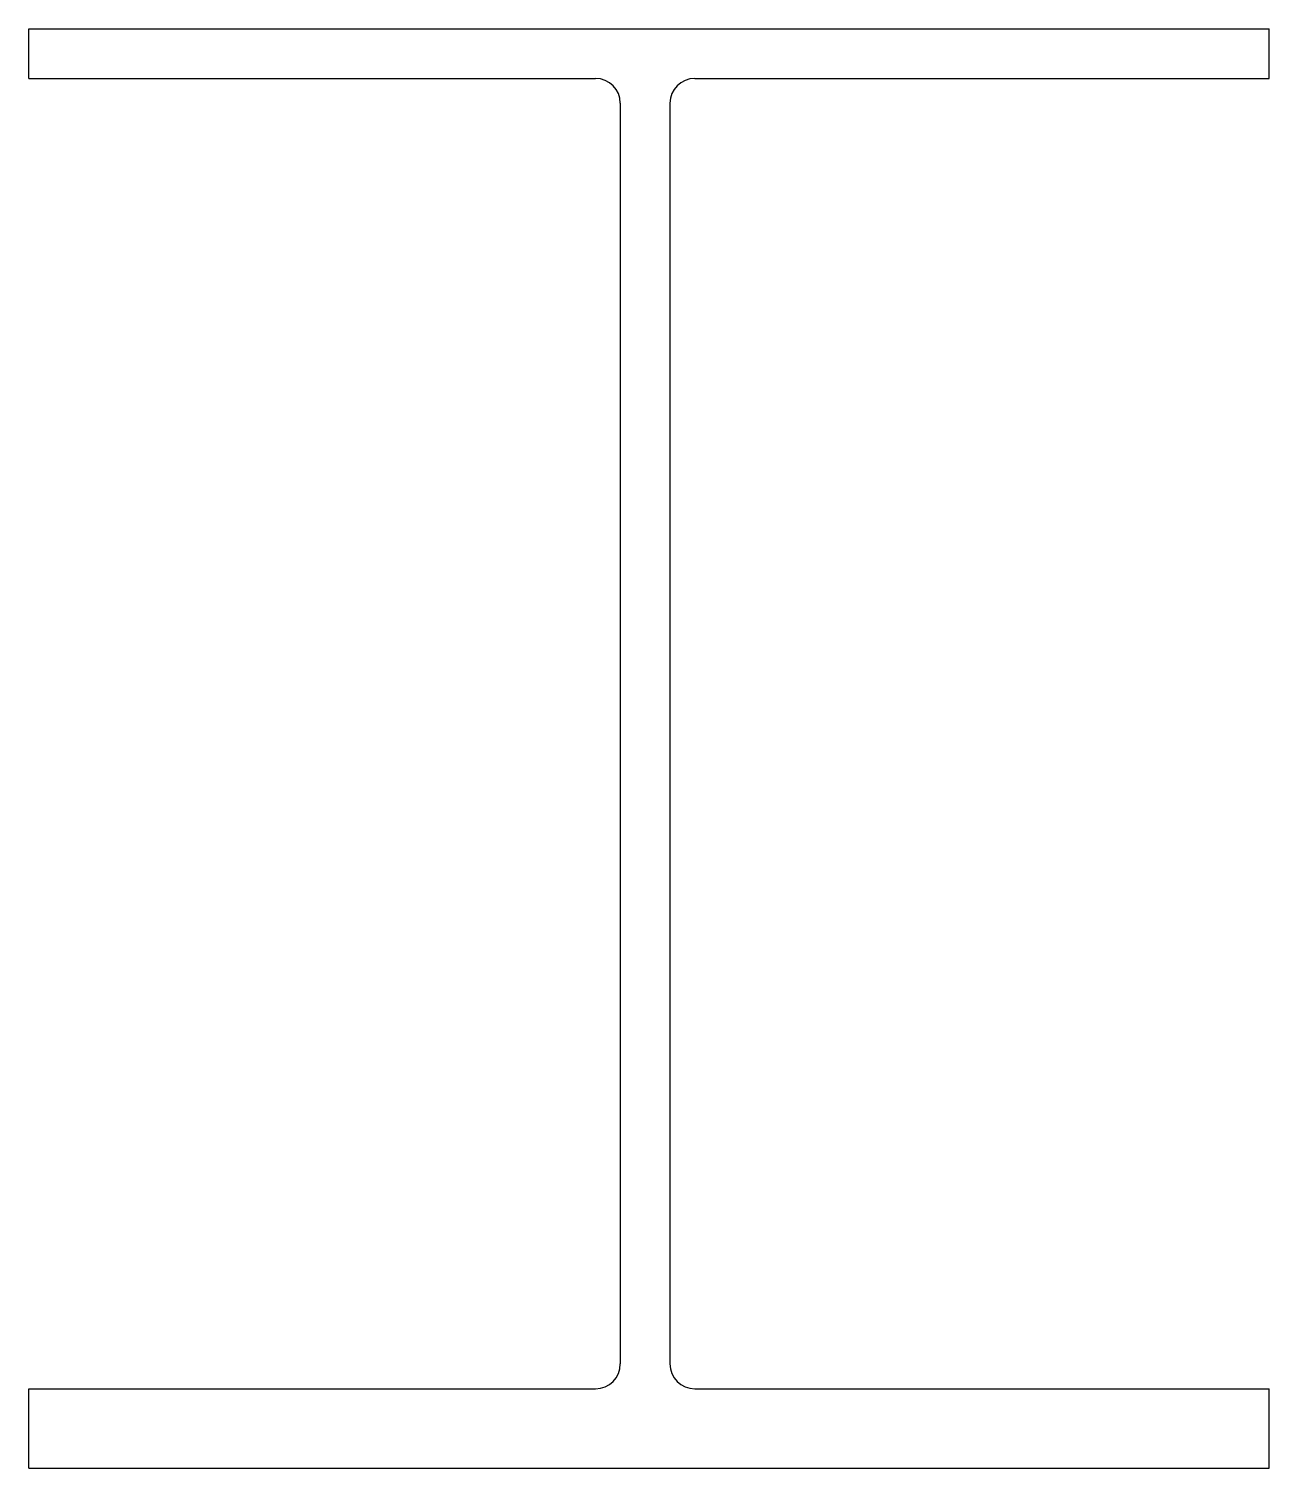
# Model space of a CAD drawing. Header units: millimetres. Extents: x 100 to 350, y -40 to 250.
import ezdxf

# ---------------------------------------------------------------- set-up
doc = ezdxf.new("R2010")
doc.units = ezdxf.units.MM

msp = doc.modelspace()

# ---------------------------------------------------------------- linework, layer by layer
for p, q in [((100.41, 249.51), (350.41, 249.51)), ((100.41, 239.51), (100.41, 249.51)), ((350.41, 239.51), (350.41, 249.51)), ((100.41, 239.51), (214.63, 239.51)), ((234.63, 239.51), (350.41, 239.51)), ((219.63, 234.51), (219.63, -19.49)), ((229.63, 234.51), (229.63, -19.49)), ((100.41, -24.49), (214.63, -24.49)), ((100.41, -40.49), (100.41, -24.49)), ((234.63, -24.49), (350.41, -24.49)), ((350.41, -40.49), (350.41, -24.49)), ((100.41, -40.49), (350.41, -40.49))]:
    msp.add_line(p, q)
for centre, start, end in [((214.63, 234.51), 0, 90), ((234.63, 234.51), 90, 180), ((214.63, -19.49), 270, 0), ((234.63, -19.49), 180, 270)]:
    msp.add_arc(centre, 5, start, end)

doc.saveas('drawing.dxf')
